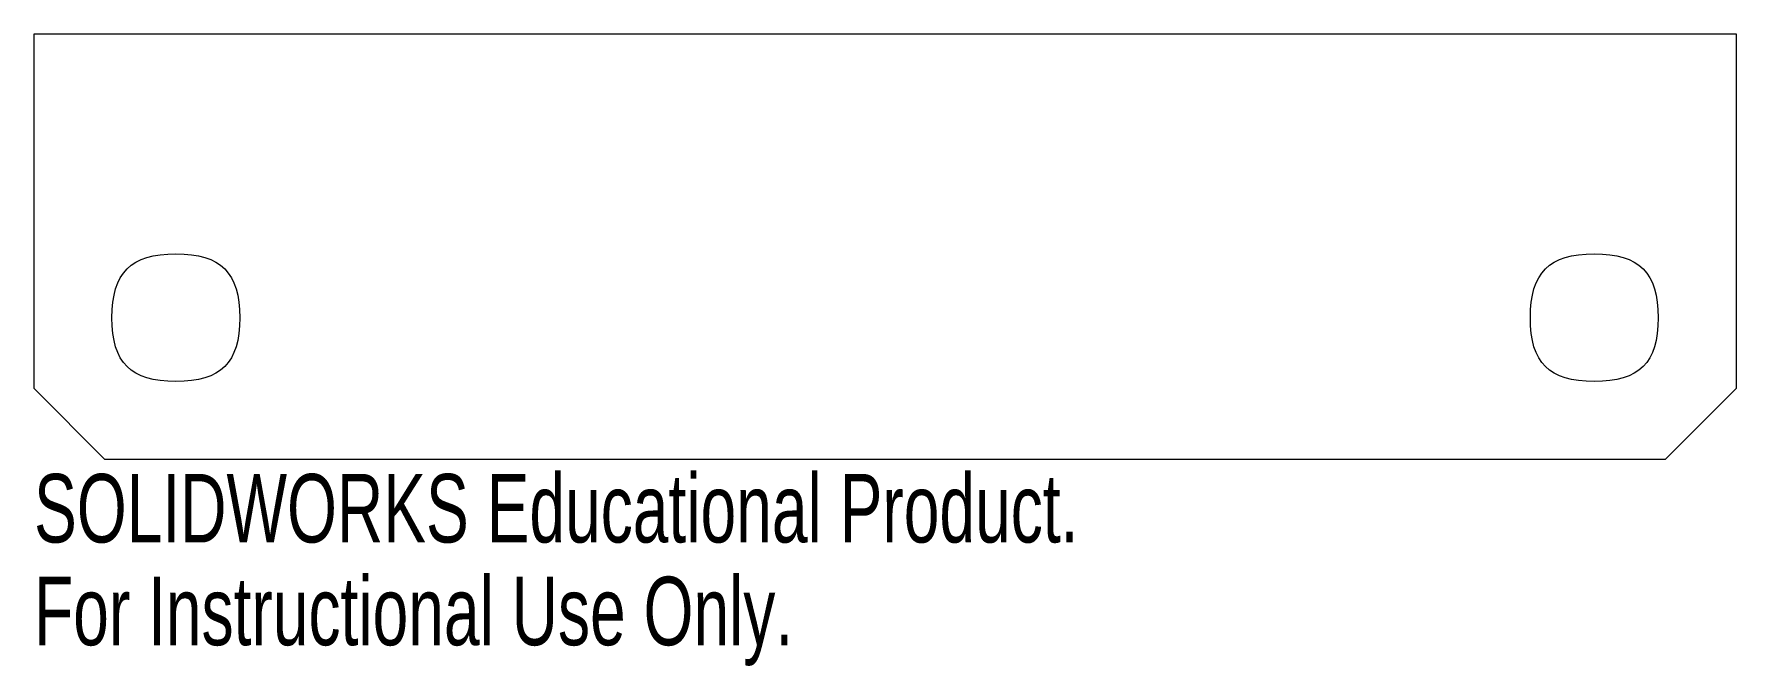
# Model space of a CAD drawing. Header units: millimetres. Extents: x 133 to 253, y 28 to 72.
import ezdxf

# ---------------------------------------------------------------- set-up
doc = ezdxf.new("R2010")
doc.units = ezdxf.units.MM
doc.styles.add('SLDTEXTSTYLE0', font='TXT', dxfattribs={"width": 0.7})

msp = doc.modelspace()

# ---------------------------------------------------------------- linework, layer by layer
at = {"color": 7, "linetype": 'Continuous', "lineweight": 15}
for p, q in [((133.19, 47.13), (133.19, 72.15)), ((133.19, 72.15), (253.26, 72.15)), ((253.26, 72.15), (253.26, 47.13)), ((138.19, 42.13), (133.19, 47.13)), ((253.26, 47.13), (248.26, 42.13)), ((248.26, 42.13), (138.19, 42.13))]:
    msp.add_line(p, q, dxfattribs=at)
for points, knots in [([(143.2, 47.63), (140.01, 47.63), (138.69, 48.95), (138.69, 52.13), (138.69, 55.32), (140.01, 56.63), (143.2, 56.63)], [0, 0, 0, 0, 1, 1, 1, 2, 2, 2, 2]), ([(143.2, 56.63), (146.38, 56.63), (147.7, 55.32), (147.7, 52.13), (147.7, 48.95), (146.38, 47.63), (143.2, 47.63)], [2, 2, 2, 2, 3, 3, 3, 4, 4, 4, 4]), ([(243.26, 47.63), (240.08, 47.63), (238.75, 48.95), (238.75, 52.13), (238.75, 55.32), (240.08, 56.63), (243.26, 56.63)], [0, 0, 0, 0, 1, 1, 1, 2, 2, 2, 2]), ([(243.26, 56.63), (246.45, 56.63), (247.76, 55.32), (247.76, 52.13), (247.76, 48.95), (246.45, 47.63), (243.26, 47.63)], [2, 2, 2, 2, 3, 3, 3, 4, 4, 4, 4])]:
    msp.add_open_spline(points, degree=3, knots=knots, dxfattribs=at)

# ---------------------------------------------------------------- texts
at = {"color": 7, "linetype": 'Continuous', "char_height": 4.8336, "attachment_point": 1, "style": 'SLDTEXTSTYLE0'}
for s, insert in [('SOLIDWORKS Educational Product.', (133.19, 41.11)), ('For Instructional Use Only.', (133.19, 33.86))]:
    msp.add_mtext(s, dxfattribs=dict(at, insert=insert))

doc.saveas('drawing.dxf')
